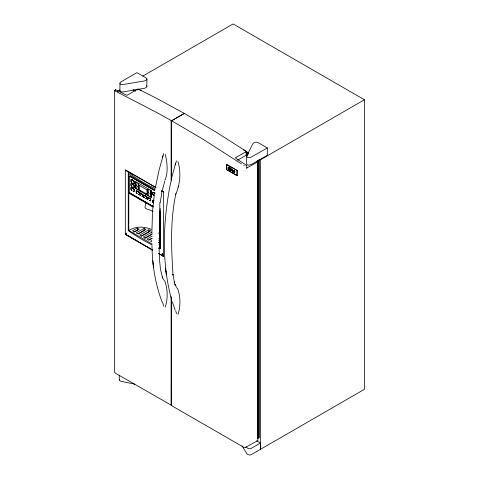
<?xml version="1.0" encoding="UTF-8"?>
<svg xmlns="http://www.w3.org/2000/svg" width="479" height="479" viewBox="0 0 479 479"><rect width="100%" height="100%" fill="white"/><g stroke="black" fill="none" stroke-linecap="round" stroke-linejoin="round"><path stroke-width="0.72" d="M137.377 228.172L139.161 229.202L134.33 231.794L132.527 230.746L137.377 228.172L137.377 230.303L133.737 232.237M144.089 228.411L145.867 229.435L137.946 233.878L136.138 232.836L144.089 228.411L144.089 230.543L137.976 233.944M148.879 229.758L150.657 230.788L141.556 235.961L139.754 234.92L148.879 229.758L148.879 231.89L140.97 236.363M229.082 169.057C229.136 169.087 228.339 167.261 229.255 168.309M229.459 170.033C232.399 169.919 227.1 164.56 230.435 169.356A1.647 0.946 59.5 0 1 229.333 170.063A1.647 0.946 59.5 0 1 228.112 168.129A1.647 0.946 59.5 0 1 229.136 167.291C232.459 169.332 227.986 171.614 228.309 167.734C228.549 166.494 227.723 169.237 228.89 169.476C229.854 169.698 228.621 170.021 230.034 170.039M230.998 168.955L232.052 169.931L231.01 168.925L231.279 169.853L232.052 169.931M231.98 170.261L232.351 170.44L232.099 171.021L232.141 170.093L232.62 170.362L232.716 171.302L232.578 170.662L233.075 170.644L233.022 171.458L232.537 171.027L232.986 170.56L233.165 171.338L232.812 170.626M229.064 168.77L228.627 168.818L229.627 168.159L229.387 169.123L229.896 169.488L229.681 168.979M229.435 169.219L229.555 168.165L229.261 168.949L229.824 169.596L229.501 169.105M230.435 169.356C230.309 167.961 228.717 166.536 228.369 168.099C227.818 166.566 231.267 167.734 230.1 170.003M151.831 233.387L152.538 211.58L154.352 194.372M234.788 172.428L233.956 171.913L234.333 170.841L233.866 171.997L233.86 171.225M229.591 167.62L228.327 167.446L228.429 169.045L229.591 170.093L230.261 169.614L230.1 169.003L230.267 169.8L230.195 168.5L230.339 168.782M231.207 170.434C230.531 169.997 231.602 170.853 230.968 170.063C231.106 168.464 230.974 170.578 231.986 170.069C230.309 169.237 231.944 168.925 232.052 169.883L232.052 169.835M234.914 171.692L234.369 171.883L234.914 171.961M229.405 167.686L228.525 167.297L228.962 167.345M229.441 169.416C230.016 169.704 229.375 168.889 229.321 169.177M233.77 171.446L233.866 171.171M228.752 168.812L229.136 168.333L229.142 168.961M231.159 170.213L230.95 170.123M232.854 171.859L233.195 172.051L233.722 170.56L233.956 170.811M232.95 171.326L233.135 171.374M233.764 170.53L232.938 172.087L233.812 170.524M237.638 160.148L246.302 155.148L246.422 151.448L215.293 131.647L184.391 113.445L171.464 120.906L171.344 180.272M228.273 167.548L228.393 168.087M171.71 397.049L171.356 405.491L243.332 447.057L245.308 447.542M234.632 172.458C233.914 172.302 235.105 171.296 234.512 171.991M228.22 167.686L228.243 168.117L228.285 167.752M126.276 233.087L125.324 234.369L152.46 250.038M228.824 168.291C229.094 167.662 228.728 168.446 229.722 168.47C228.321 168.764 229.549 167.279 228.848 168.279M137.796 89.423L122.534 92.01L120.768 91.746L119.9 90.854L119.942 82.921L120.953 81.867L136.928 72.646L146.275 78.041L146.939 79.005L146.79 86.944L144.688 88.274L138.527 89.298L141.095 90.782M119.9 90.854L119.942 90.292M152.807 206.341L129.552 192.911L129.641 176.278L154.759 190.486M129.552 176.721L130.054 176.356L154.723 190.6M228.782 169.117L229.746 168.458M230.279 169.62L230.321 169.183M230.136 169.003L230.381 169.482M134.785 384.188L120.636 381.152L119.379 380.242L119.481 379.182M131.03 179.775C131.599 178.493 130.354 182.188 132.006 182.517C130.641 182.325 130.372 178.29 132.006 179.805L131.509 179.469M131.03 183.673C131.599 182.397 130.36 186.086 132.006 186.415C130.641 186.229 130.372 182.188 132.006 183.702L131.509 183.367M131.03 187.726C131.599 186.445 130.36 190.139 132.006 190.468C130.641 190.277 130.372 186.241 132.006 187.756L131.509 187.421M134.084 183.253L133.845 183.637L133.108 183.241C134.695 184.493 134.324 180.721 133.108 180.529C134.623 181.128 134.282 184.056 133.599 183.565M134.084 187.157L133.845 187.54L133.108 187.145C134.701 188.391 134.324 184.619 133.108 184.427C134.623 185.026 134.282 187.954 133.599 187.463M134.084 191.211L133.845 191.588L133.108 191.193C134.695 192.444 134.324 188.672 133.108 188.481C134.623 189.079 134.282 192.007 133.599 191.516M232.267 170.458L232.159 170.261M160.249 202.689L161.932 191.612L164.866 180.972M152.843 192.612L153.112 192.211L153.957 192.558C152.25 191.253 152.508 195.097 153.957 195.27C152.298 194.953 152.55 191.911 153.388 192.265M152.843 200.563L153.112 200.162L153.957 200.509C152.029 198.989 153.358 203.443 153.148 202.647C152.478 201.755 152.711 199.935 153.388 200.216M229.441 168.351C229.77 169.758 229.363 167.836 229.489 168.692M133.599 180.852L134.084 181.786M133.599 184.75L134.084 185.69M133.599 188.804L134.084 189.738M233.74 171.967L233.884 171.943M135.605 182.912C136.293 181.619 134.886 184.924 136.611 185.343C135.234 185.247 135 181.487 136.605 183.008L136.096 182.685M135.605 185.924C136.156 184.786 134.994 188.097 136.611 188.361C135.234 188.265 135 184.499 136.605 186.026L136.096 185.696M136.234 191.073C136.784 189.935 135.623 193.247 137.245 193.51C135.868 193.414 135.635 189.648 137.245 191.169L136.725 190.846M228.956 168.476L229.453 168.614M138.748 186.133L138.503 186.445L137.742 186.05C139.257 187.409 139.012 183.912 137.742 183.714C139.203 184.098 139.018 186.81 138.251 186.367M138.748 189.151L138.503 189.462L137.742 189.067C139.257 190.426 139.012 186.93 137.742 186.726C139.203 187.115 139.018 189.822 138.251 189.379M139.718 193.223C140.287 192.067 139.102 195.408 140.754 195.642C139.341 195.57 139.114 191.792 140.754 193.3L140.227 192.989M139.395 194.288C138.688 195.594 140.131 192.295 138.383 191.875C139.766 191.959 140 195.701 138.383 194.211L138.946 194.486M146.682 198.504L146.424 198.827L145.628 198.45C147.227 199.707 146.915 196.204 145.628 196.115C147.143 196.384 146.957 199.204 146.161 198.749M142.952 196.396L142.7 196.713L141.922 196.33C143.49 197.593 143.179 194.103 141.922 193.989C143.466 194.384 143.173 197.186 142.443 196.635M143.377 195.372C143.951 194.205 142.742 197.576 144.436 197.779C142.987 197.737 142.766 193.947 144.43 195.444L143.892 195.133M132.623 180.433L132.426 180.266C131.905 179.374 133.228 181.14 132.485 179.841M132.623 184.397L132.426 184.223C131.905 183.331 133.228 185.098 132.485 183.804M132.485 187.822L132.551 188.379M153.388 194.977L152.843 194.079M153.334 202.821L152.843 202.03M147.658 190.013L147.921 189.69L148.741 190.061C147.143 188.702 147.376 192.271 148.741 192.402C147.203 192.115 147.358 189.331 148.185 189.762M147.017 197.426C147.76 196.085 146.257 199.486 148.101 199.815C146.622 199.797 146.4 195.995 148.095 197.48L147.544 197.174M147.658 193.025L147.921 192.708L148.741 193.079C147.143 191.714 147.376 195.282 148.741 195.414C147.203 195.133 147.358 192.348 148.185 192.78M150.4 200.515L150.131 200.833L149.316 200.473C150.939 201.719 150.64 198.204 149.316 198.138C150.927 198.474 150.628 201.312 149.861 200.767M137.952 191.81L137.689 191.648C138.395 191.355 137.401 191.564 137.689 191.648L137.892 191.81M151.053 193.091L150.783 193.414L149.963 193.055C151.592 194.3 151.292 190.78 149.963 190.72C151.58 191.049 151.28 193.887 150.514 193.348M151.053 196.109L150.783 196.432L149.963 196.073C151.592 197.318 151.292 193.797 149.963 193.732C151.58 194.067 151.28 196.905 150.514 196.36M136.096 185.02L135.605 184.176M136.096 188.037L135.605 187.187M140.281 191.061L140.006 190.899C140.724 190.6 139.718 190.816 140.006 190.899L140.072 190.971M229.339 169.291L229.752 169.614L229.603 169.129M141.311 193.875L141.245 193.797C140.694 192.923 142.101 194.642 141.311 193.372M136.725 193.187L136.234 192.336M228.453 169.027C229.824 170.793 227.537 167.554 228.687 169.404M229.016 169.608L229.435 169.806M138.892 192.187L139.395 193.025M140.227 195.324L139.718 194.486M144.987 195.995L144.921 195.923C144.359 195.055 145.796 196.749 144.987 195.492M145.963 194.378L145.897 194.306C145.353 193.378 146.76 195.169 145.963 193.875M231.016 168.931L231.525 169.273M148.64 198.013L148.574 197.941C148.047 197.001 149.448 198.797 148.64 197.51M143.892 197.474L143.377 196.641M148.185 192.097L147.658 191.277M148.185 195.115L147.658 194.288M147.544 199.515L147.017 198.689M138.251 184.026L138.748 184.87M138.251 187.044L138.748 187.882M154.555 193.115L154.489 193.043C155.316 192.211 154.292 193.833 154.555 192.612M146.161 196.414L146.682 197.24M142.443 194.294L142.952 195.133M150.514 191.007L151.053 191.828M150.514 194.025L151.053 194.845M149.861 198.426L150.4 199.246M155.537 186.93L159.172 169.704L163.734 153.454M229.561 168.794L229.579 168.578M162.483 157.567L162.842 155.705M175.248 164.938L176.5 160.824M228.884 168.422L229.046 168.135M145.861 202.192L144.987 207.407L145.448 208.197L147.101 209.185A15.238 7.365 7 0 1 153.196 211.556M170.698 182.397C163.058 220.406 161.237 260.744 171.26 298.489M233.237 170.734L233.842 171.129L233.237 170.734L233.674 170.973L233.363 171.159M233.429 170.901L233.297 171.434M230.225 169.129L230.267 169.8L230.183 169.476M175.931 193.552C170.093 220.268 171.308 248.044 173.015 275.156L172.913 274.335L174.524 282.981L174.224 281.915L175.368 285.376L174.937 284.37L176.631 287.418M229.267 167.692L229.681 167.872M171.937 177.074L175.607 163.076M146.939 79.005L146.323 80.119L144.688 80.903L122.534 84.639L120.768 84.376L119.9 83.484M234.225 170.698L234.237 171.278M175.703 194.498C180.044 184.181 181.242 172.536 178.002 161.692M229.681 168.285L229.609 168.566M230.806 170.255L231.183 170.087L230.728 170.213M229.094 168.554L229.243 168.374M231.992 170.961L232.291 170.518M129.558 176.649L130.114 176.392M115.02 90.268L115.445 89.729L114.924 90.519L115.445 89.729L126.935 95.345L138.078 88.908L157.232 98.668L183.804 113.134L184.038 113.529L171.123 120.983L171.123 182.122M228.22 168.129L228.202 168.44L228.178 168.033M229.118 168.015L229.13 167.913M246.541 156.238L252.756 144.017C253.571 142.143 256.253 141.766 257.971 142.532L267.318 147.927L267.318 155.298L251.349 164.519L248.541 165.129L247.002 164.626L246.541 163.608L246.541 156.238L247.673 157.591L250.487 157.519L267.318 147.927M165.237 307.123C167.907 298.884 167.842 289.082 164.758 280.963L164.213 280.652M178.002 314.493C180.673 306.255 180.607 296.447 177.523 288.334L176.979 288.023M178.056 187.026L178.547 186.181M229.387 168.62L229.166 168.566M115.05 90.315L115.445 89.729M228.627 168.818L229.028 168.889M233.327 171.302L233.596 170.925M129.641 176.278L130.078 176.236L129.737 176.212M233.986 171.967L234.506 172.308M125.342 234.147L152.484 250.098M126.42 233.171L125.324 234.369L125.324 169.949L155.693 187.481M231.477 169.249L231.094 169.033M229.788 169.267L229.645 169.608M232.578 170.32L232.704 170.829L232.656 170.482M229.088 167.315L229.429 167.494M229.154 168.662L229.417 168.524M230.255 168.716L230.387 169.303M158.938 244.655L160.064 243.955M158.567 242.775L160.483 241.632M158.693 240.596L159.974 239.835M158.693 242.727L159.974 241.967M229.1 169.752L228.717 169.344M230.351 169.117L230.088 168.315M229.435 170.045L229.896 170.087M230.195 169.913L229.872 170.105M158.788 238.458L160.064 237.704M226.585 169.698L237.225 175.655L237.201 170.398L226.717 164.357L226.555 169.716L226.717 164.357M151.873 240.428L150.592 241.177L151.795 241.877M236.812 170.626L237.201 170.398M246.529 168.135L257.9 161.842L257.9 440.542L245.398 447.458M151.999 238.267L148.783 240.135L146.975 239.093L152.13 236.105M148.909 240.105L152.13 238.237M142.778 76.107L233.123 23.95L364.429 99.758L364.429 389.307L251.134 454.715L249.457 455.05L247.242 454.248L241.937 445.793M117.307 91.393L119.78 89.968M151.855 244.883A234.435 135.347 0 0 1 128.258 230.633L128.258 173.913L128.606 173.715M246.422 151.448L235.285 157.878L246.763 165.542L246.763 168.273M128.258 230.633L128.606 230.435L128.606 173.841M260.079 159.477L260.534 159.741L364.429 99.758M158.471 248.206A234.435 135.347 0 0 0 159.818 248.852L160.166 248.655L160.166 208.479M114.894 372.488L115.774 373.422L171.344 405.234L171.344 298.357M257.337 437.261L258.63 438.01L259.468 437.525L259.468 159.369M260.474 449.32L260.474 443.045L251.134 448.434C249.487 449.224 247.104 448.637 246.481 446.763M152.28 233.956L145.173 238.051L143.365 237.009L151.789 232.183M144.658 238.398L151.789 234.315M228.842 167.979L229.106 168.219M229.249 167.393L229.914 167.943M231.219 169.925L231.153 169.219M164.758 179.924L165.291 179.655C168.195 171.686 167.267 162.447 165.237 154.322M129.629 176.44L129.995 176.332M171.105 405.366L171.123 296.531M230.405 169.069L230.112 168.422M246.068 165.614L246.763 165.542M154.4 192.863L154.885 193.031M148.52 197.857L148.957 197.935M145.814 194.127L146.275 194.3M144.838 195.743L145.299 195.923M141.167 193.618L141.616 193.803M139.922 190.72L140.371 190.899M137.605 191.468L138.048 191.654M228.782 167.249L229.082 167.393M132.348 188.061L132.773 188.259M132.348 180.086L132.773 180.284M132.348 184.044L132.773 184.241M154.388 192.774L154.873 193.103M148.49 197.593L148.945 198.013L148.472 197.671M145.796 194.037L146.263 194.378M144.838 195.576L145.287 195.995L144.826 195.654M141.155 193.528L141.604 193.881M139.922 190.552L140.359 190.977L139.91 190.624M137.605 191.301L138.036 191.732L137.593 191.378M132.336 179.996L132.761 180.361M132.336 183.954L132.761 184.319M132.336 187.972L132.761 188.337M151.262 229.279C143.975 226.411 135.563 226.064 128.809 230.555L128.606 230.435M154.4 192.696L154.837 193.157M145.814 193.959L146.233 194.432M125.462 234.219L138.796 241.943M141.167 193.45L141.574 193.935M155.166 188.504C144.389 183.798 134.431 177.368 125.324 169.949M161.375 191.091L163.441 191.959L163.441 256.379L158.92 253.762M243.763 165.441L244.17 165.632M132.378 187.846L132.731 188.391L132.348 187.894M132.426 180.266L132.426 179.841L132.731 180.409L132.348 179.918M132.348 183.876L132.731 184.373M154.436 192.642L154.783 193.187M148.52 197.54L148.861 198.096M158.908 253.66L163.441 256.379L162.207 253.595M145.844 193.905L146.179 194.462M144.921 195.923L144.921 195.498L145.203 196.079M171.698 120.774L202.599 138.976L241.5 163.932M163.423 256.127L158.806 253.493M243.488 149.903L248.655 152.885M245.871 151.52L248.463 153.017M136.335 89.25L137.623 89.992M245.685 152.382L248.272 153.873M246.074 153.651L248.014 154.771M133.737 89.765L135.599 90.836M245.937 154.537L247.559 155.477M132.976 89.717L135.527 91.196M246.302 155.148L247.415 155.789M256.888 161.261L257.9 161.842M227.351 169.967L237.225 175.655M126.031 170.261L156.1 187.624M161.86 190.947L163.141 191.684M161.507 190.84L163.441 191.959M129.552 192.911L153.017 206.413M152.969 207L128.809 193.055L128.809 230.555L152.334 244.134M158.687 247.805L160.166 248.655L159.962 211.041M140.09 242.691L142.023 243.805M143.317 244.553L144.61 245.296M145.897 246.044L147.831 247.158M149.125 247.906L150.418 248.649M256.726 440.878L260.474 443.045M129.516 192.839L152.957 206.407M141.245 193.797L141.245 193.372L141.521 193.959M132.426 184.223L132.426 183.798L132.683 184.397M158.519 232.962L160.345 234.267M236.836 175.601L237.021 170.506L226.567 164.728M229.142 167.285L229.818 167.824M231.082 169.62L231.279 169.853L231.1 169.53M114.954 90.914L156.016 112.116L171.105 120.468L171.123 120.983M163.866 280.053L162.171 277L162.603 278.006L160.465 269.27L159.537 260.175L159.1 249.206M131.03 181.242L131.509 182.182M131.03 185.139L131.509 186.086M131.03 189.193L131.509 190.133M162.237 253.409L163.441 256.175M231.118 169.452L231.255 169.788L231.129 169.386M234.261 171.183L234.285 171.105M175.122 310.027L172.29 301.872M162.357 302.656C155.358 284.508 152.25 265.067 151.963 245.667M146.76 85.843L146.939 86.37M176.5 313.625L175.745 310.973M163.734 306.255L162.842 302.973M228.321 168.243L228.297 168.255M230.231 168.488L230.429 169.213M233.8 171.374L233.842 171.266M139.958 190.498L140.006 190.899M137.635 191.247L137.689 191.648M165.854 271.168L166.303 274.964M153.088 263.797L153.537 267.593M234.309 171.033L234.345 171.392M165.554 268.132L165.932 271.85M152.789 260.762L153.166 264.486M260.534 159.741L260.534 449.29M258.63 159.854L258.63 438.01M257.726 160.381L257.726 438.53M159.818 202.587L159.818 248.852M159.561 235.925L159.561 238.057M154.489 192.612L154.489 193.043M148.574 197.516L148.574 197.941M145.897 193.881L145.897 194.306M132.426 187.816L132.426 188.247M119.247 374.991L119.247 379.871M114.571 90.992L114.571 372.219M155.136 189.846A234.435 135.347 0 0 1 128.258 173.913M151.657 190.846L135.054 181.26L135.054 188.253L151.657 197.839L151.657 190.846M147.005 189.87L139.227 185.373L139.227 189.75L147.005 194.24L147.005 189.87"/></g></svg>
